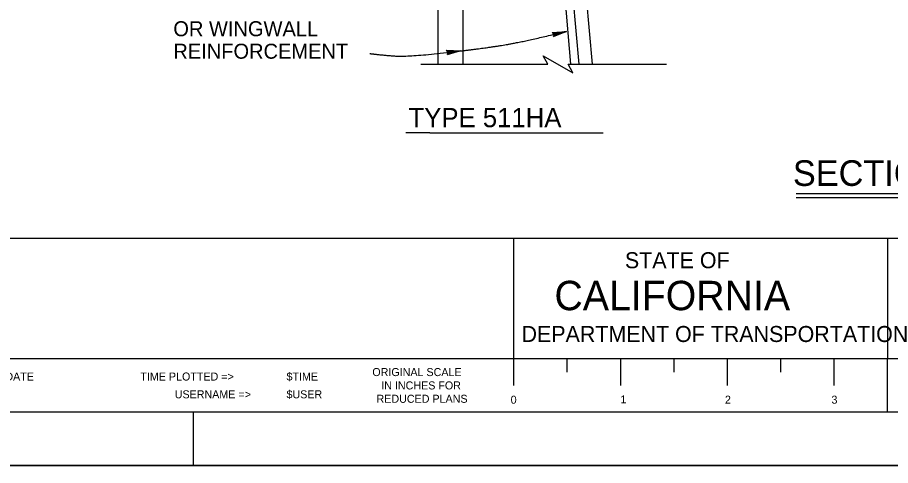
# Model space of a CAD drawing. Extents: x 0 to 2.83, y 0 to 1.83.
# Drawn here: x 1.05 to 1.732, y 0 to 0.35 of the extents above; entities that cross this region are included whole.
import ezdxf

# ---------------------------------------------------------------- set-up
doc = ezdxf.new("R2010")
doc.units = 0
for name, color, linetype in [('str_Border-Plot-Shape-A', 7, 'Continuous'), ('str_Border-Title-Block-A', 7, 'Continuous'), ('str_Concrete-A', 7, 'Continuous'), ('str_Reinforcement-L', 7, 'Continuous'), ('str_Text-A', 7, 'Continuous')]:
    doc.layers.add(name, color=color, linetype=linetype)

msp = doc.modelspace()

# ---------------------------------------------------------------- linework, layer by layer
at = {"layer": 'str_Border-Plot-Shape-A'}
msp.add_lwpolyline([(0, 0), (2.83333, 0), (2.83333, 1.83333), (0, 1.83333)], close=True, dxfattribs=at)
at = {"layer": 'str_Border-Title-Block-A'}
for p, q in [((2.79167, 0.17708), (0.08333, 0.17708)), ((1.4375, 0.17708), (1.4375, 0.08333)), ((1.72917, 0.17708), (1.72917, 0.08333)), ((2.79167, 0.08333), (0.08333, 0.08333)), ((1.4375, 0.08333), (1.4375, 0.0625)), ((1.47917, 0.08333), (1.47917, 0.07292)), ((1.52083, 0.08333), (1.52083, 0.0625)), ((1.5625, 0.08333), (1.5625, 0.07292)), ((1.60417, 0.08333), (1.60417, 0.0625)), ((1.64583, 0.08333), (1.64583, 0.07292)), ((1.6875, 0.08333), (1.6875, 0.0625)), ((1.72917, 0.04167), (1.72917, 0.08333)), ((2.79167, 0.04167), (0.08333, 0.04167)), ((1.1875, 0.04167), (1.1875, 0)), ((2.83333, 0), (0, 0))]:
    msp.add_line(p, q, dxfattribs=at)
at = {"layer": 'str_Concrete-A'}
for p, q in [((1.3783, 0.57967), (1.3783, 0.31308)), ((1.48757, 0.4431), (1.49872, 0.31308))]:
    msp.add_line(p, q, dxfattribs=at)
at = {"layer": 'str_Reinforcement-L'}
for p, q in [((1.46608, 0.57245), (1.48834, 0.31308)), ((1.45978, 0.57191), (1.48199, 0.31308)), ((1.39805, 0.31308), (1.39805, 0.55852))]:
    msp.add_line(p, q, dxfattribs=at)
at = {"layer": 'str_Text-A'}
for p, q in [((1.46763, 0.33796), (1.47869, 0.33876)), ((1.46839, 0.3372), (1.46763, 0.33796)), ((1.46801, 0.33758), (1.47869, 0.33876)), ((1.47869, 0.33876), (1.46839, 0.3372)), ((1.46839, 0.3372), (1.46915, 0.33645)), ((1.47869, 0.33876), (1.46849, 0.33441)), ((1.46882, 0.33543), (1.46849, 0.33441)), ((1.47869, 0.33876), (1.46866, 0.33492)), ((1.47869, 0.33876), (1.46877, 0.33683)), ((1.46882, 0.33543), (1.47869, 0.33876)), ((1.46915, 0.33645), (1.46882, 0.33543)), ((1.46899, 0.33594), (1.47869, 0.33876)), ((1.46915, 0.33645), (1.47869, 0.33876)), ((1.3858, 0.32313), (1.38513, 0.32397)), ((1.38513, 0.32397), (1.39621, 0.32345)), ((1.38546, 0.32355), (1.39621, 0.32345)), ((1.39621, 0.32345), (1.38556, 0.32034)), ((1.38601, 0.32131), (1.38556, 0.32034)), ((1.39621, 0.32345), (1.38579, 0.32083)), ((1.39621, 0.32345), (1.3858, 0.32313)), ((1.3858, 0.32313), (1.38646, 0.32229)), ((1.38601, 0.32131), (1.39621, 0.32345)), ((1.38646, 0.32229), (1.38601, 0.32131)), ((1.39621, 0.32345), (1.38613, 0.32271)), ((1.38624, 0.3218), (1.39621, 0.32345)), ((1.38646, 0.32229), (1.39621, 0.32345)), ((1.37212, 0.25945), (1.3535, 0.25945)), ((1.37212, 0.25945), (1.50127, 0.25945)), ((1.50127, 0.25945), (1.50551, 0.25945)), ((1.50551, 0.25945), (1.50751, 0.25945)), ((1.65801, 0.21217), (1.86452, 0.21217)), ((1.65801, 0.20917), (1.86452, 0.20917))]:
    msp.add_line(p, q, dxfattribs=at)
msp.add_lwpolyline([(1.3651, 0.31308), (1.46414, 0.31308), (1.46047, 0.31974), (1.48382, 0.30641), (1.48014, 0.31308), (1.55692, 0.31308)], dxfattribs=at)
for points in [[(1.39621, 0.32345), (1.4184, 0.32611), (1.4458, 0.33079), (1.47869, 0.33876)], [(1.32544, 0.3214), (1.33289, 0.32047), (1.35597, 0.31863), (1.39621, 0.32345)]]:
    msp.add_open_spline(points, degree=2, dxfattribs=at)

# ---------------------------------------------------------------- texts
at = {"layer": 'str_Border-Title-Block-A'}
for s, height, p in [('STATE OF', 0.012498, (1.52439, 0.15393)), ('CALIFORNIA', 0.022917, (1.46938, 0.1212)), ('DEPARTMENT OF TRANSPORTATION', 0.0124983, (1.44373, 0.09638)), ('ORIGINAL SCALE', 0.0062491, (1.32727, 0.06979)), ('IN INCHES FOR', 0.0062491, (1.33423, 0.05938)), ('REDUCED PLANS', 0.0062491, (1.33055, 0.04896)), ('0', 0.00625, (1.43524, 0.04825)), ('1', 0.00625, (1.5209, 0.04851)), ('2', 0.00625, (1.60243, 0.04825)), ('3', 0.00625, (1.68557, 0.04825))]:
    msp.add_text(s, height=height, dxfattribs=at).set_placement(p)
for s, height, p in [('$DATE', 0.006249, (1.03626, 0.06631)), ('TIME PLOTTED =>', 0.0062491, (1.14624, 0.06631)), ('$TIME', 0.006249, (1.26031, 0.06631)), ('USERNAME =>', 0.0062491, (1.17307, 0.05244)), ('$USER', 0.006249, (1.26031, 0.05244))]:
    msp.add_text(s, height=height, rotation=360, dxfattribs=at).set_placement(p)
at = {"layer": 'str_Text-A'}
for s, height, p in [('OR WINGWALL', 0.0117, (1.17199, 0.33495)), ('REINFORCEMENT', 0.0117, (1.17199, 0.3174)), ('TYPE 511HA', 0.015, (1.35554, 0.26395)), ('SECTION F-F', 0.02, (1.65549, 0.21817))]:
    msp.add_text(s, height=height, dxfattribs=at).set_placement(p)

doc.saveas('drawing.dxf')
